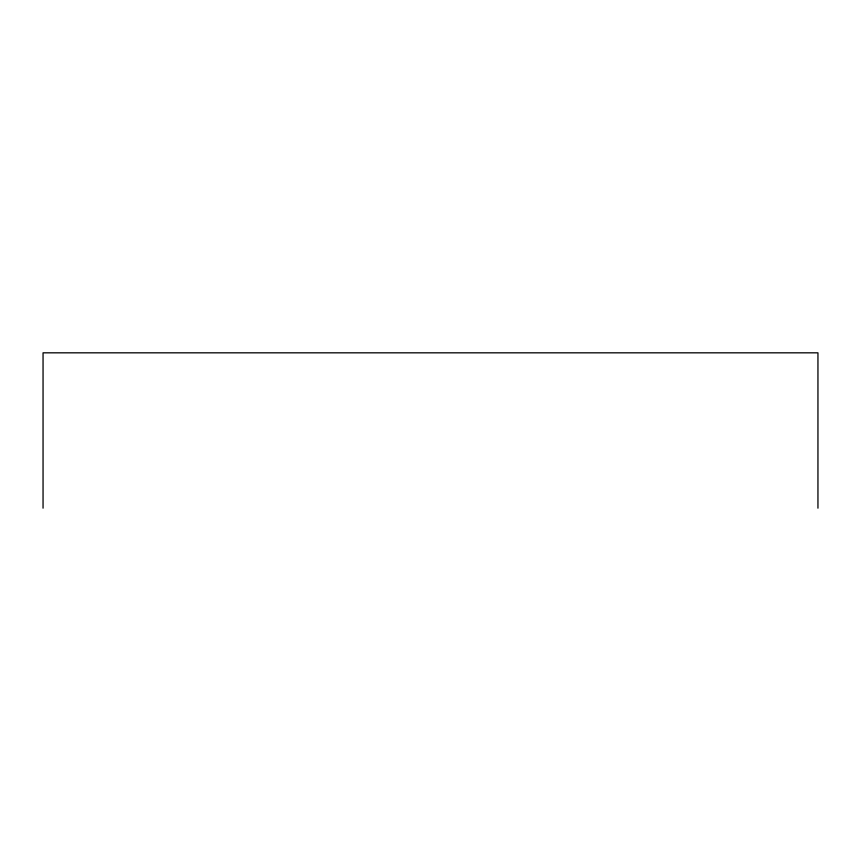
<?xml version="1.0" encoding="UTF-8"?>
<svg xmlns="http://www.w3.org/2000/svg" width="861" height="861" viewBox="0 0 861 861"><rect width="100%" height="100%" fill="white"/><g stroke="black" fill="none" stroke-linecap="round" stroke-linejoin="round"><path stroke-width="1.29" d="M817.95 508.173L817.95 352.827L43.05 352.827L43.05 508.173"/></g></svg>
